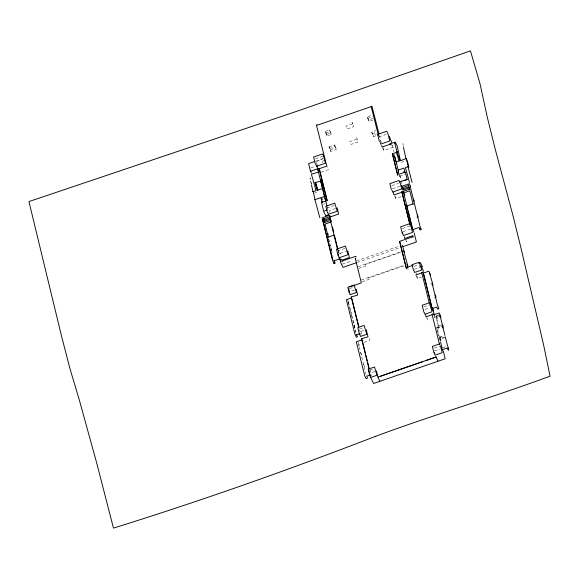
<?xml version="1.0" encoding="UTF-8"?>
<svg xmlns="http://www.w3.org/2000/svg" width="579" height="579" viewBox="0 0 579 579"><rect width="100%" height="100%" fill="white"/><g stroke="black" fill="none" stroke-linecap="round" stroke-linejoin="round"><path stroke-width="0.43" stroke-dasharray="2.9 2.17" d="M322.279 162.598L323.415 160.303M316.641 161.584L322.966 158.726M315.664 161.186L322.937 158.588M325.26 131.447L329.538 129.971L330.985 132.895L331.354 134.408L327.084 135.884L325.26 131.447L327.084 135.884M373.194 119.962L369.062 121.387L367.202 116.878L372.159 115.163M325.63 132.96L329.907 131.484L331.354 134.408M367.578 118.391L372.536 116.676M326.708 134.371L330.985 132.895M367.202 116.878L368.693 119.875L372.818 118.449M328.988 146.871L334.561 144.945L335.958 147.768L336.377 149.462L330.804 151.387L328.988 146.871L330.804 151.387M375.966 135.79L373.556 136.622L371.711 132.063L375.735 130.673M372.131 133.756L376.155 132.367M329.408 148.564L334.98 146.639L336.377 149.462M330.385 149.693L335.958 147.768M371.711 132.063L373.137 134.929L376.35 133.821M315.454 158.834L323.567 156.033M378.869 136.941L386.352 134.357M310.749 167.939L314.665 166.586M321.215 172.151L328.517 169.625L327.721 166.426M382.422 147.717L383.819 150.533L394.639 146.798M402.796 143.983L402.977 143.657L403.462 147.247M401.24 162.373L405.466 160.911M314.535 193.147L316.699 192.402M399.72 176.262L405.466 174.272M323.444 204.264L325.123 203.678M326.788 208.129L334.09 205.61M391.845 185.671L398.497 183.377M335.458 208.491L329.603 210.51L330.037 212.269M392.432 188.819L399.648 186.329M394.646 196.368L395.696 198.474L401.515 196.469M337.441 250.989L345.525 248.203M402.463 228.539L409.946 225.955M338.592 253.32L339.96 252.849L340.857 255.925M340.228 253.385L346.083 251.366M403.049 231.694L410.265 229.204M342.247 264.162L351.178 261.078M356.541 260.868L399.72 245.959M357.301 262.417L399.351 247.899M357.974 266.745L401.153 251.836M358.777 268.374L365.993 265.884L365.074 263.568L365.298 264.473L400.342 252.372L401.037 253.783M361.231 280.012L403.563 265.399M362.099 281.778L369.105 279.353L368.237 277.146L368.468 278.079L403.932 265.841L404.562 267.114M349.455 288.66L353.407 287.3M413.884 266.412L418.675 264.762M354.536 289.884L351.127 291.063L350.794 290.39M414.347 269.235L419.941 267.303M416.127 275.72L417.517 278.535L421.512 277.153M353.899 327.128L354.876 326.795L351.048 313.181M359.479 329.096L364.213 327.461M423.9 306.856L429.495 304.923M360.84 331.282L364.748 330.254M425.116 309.41L429.64 307.847M439.28 315.085L439.041 314.607L439.374 315.96L436.812 316.843L436.472 315.497L438.404 314.831M439.128 315.396L435.842 316.525L438.057 325.485L439.106 327.605L436.892 318.645L435.842 316.525L436.349 317.56L437.044 317.314M364.242 342.269L369.764 340.365L368.982 337.202M436.892 318.645L437.586 318.407L436.472 315.497M358.025 345.989L359.378 345.518L358.061 342.138L366.268 375.105M441.791 324.812L437.29 326.361L437.695 327.975L442.197 326.426M437.688 332.556L436.494 327.714L441.784 325.89M439.613 327.432L438.086 327.96L438.484 329.574L437.565 329.892L436.494 327.714M438.889 337.398L443.427 335.827M444.752 337.514L440.633 338.939L440.243 337.354L444.361 335.929M440.286 339.822L440.959 339.591L440.293 339.83L439.743 338.729L444.506 337.087M369.684 370.292L374.418 368.664M434.112 348.051L440.496 345.844M442.588 347.805L446.894 346.314M374.953 371.45L371.182 372.753L371.001 372.391M434.568 350.867L439.845 349.05M439.743 338.729L440.865 340.98L441.531 340.749L440.243 337.354M391.042 143.512L392.96 147.377M399.09 174.988L400.516 177.876M381.691 142.637L380.2 139.626L380.844 142.065M430.841 283.442L431.514 284.796M405.778 240.574L406.472 241.986L406.053 240.292M434.315 316.329L435.053 317.82L434.663 316.243M407.71 268.424L408.267 269.561M439.396 338.418L439.968 339.576M426.477 317.487L427.867 320.303L427.28 317.929M316.38 162.627L317.444 164.783M330.689 247.045L332.049 250.548M347.784 300.204L349.151 303.685M360.637 352.445L361.853 355.492M363.518 364.068L364.748 367.18M392.367 144.974L394.031 151.705M399.865 175.249L401.109 180.286M401.312 181.089L402.108 184.303M437.565 329.892L440.373 341.255M437.89 333.366L438.491 335.784M419.348 265.399L419.688 266.789M416.084 272.752L416.699 275.228M416.909 276.06L417.517 278.535M383.023 147.334L383.819 150.533M395.044 195.847L395.696 198.474M379.39 135.421L380.664 140.567M373.137 134.929L373.556 136.622M368.693 119.875L369.062 121.387M334.561 144.945L334.98 146.639M329.538 129.971L329.907 131.484M360.97 331.557L361.759 334.72M370.162 369.641L371.682 375.757M359.624 329.958L360.051 331.687M338.194 250.114L339.251 254.398M338.15 250.461L338.997 253.884M327.193 206.906L328.206 210.995M351.96 315.027L348.218 301.804M353.986 324.993L355.781 332.252M348.211 301.941L350.143 309.736M350.36 310.605L355.723 332.266M328.64 238.765L329.871 243.73M330.073 244.562L330.486 246.213M331.463 250.179L333.091 256.758M328.575 238.924L329.444 242.435M329.661 243.31L331.839 252.082M311.538 184.223L310.098 178.383L310.431 177.999L309.989 178.151L311.27 184.013M352.423 123.906L345.895 126.164L347.262 128.922L353.791 126.663L352.054 122.393L352.423 123.906M356.961 139.126L349.694 141.638L351.062 144.395L358.329 141.884L356.541 137.433L356.961 139.126"/><path stroke-width="0.87" d="M397.085 152.161L397.607 151.575C395.515 152.617 400.871 158.66 399.64 160.796L396.195 162.214L393.575 153.377L397.085 152.161L394.697 142.875L394.871 143.23M321.642 197.497L325.094 196.18M325.499 198.684L325.861 201.195L321.49 202.295L323.842 211.813L325.76 215.678L328.235 214.823M371.262 106.587L317.567 125.129L317.299 124.572L316.423 124.876L326.773 166.108L319.246 168.706L319.051 168.308L311.118 171.051L310.409 170.87L308.607 163.618L314.882 161.454M389.913 143.896L390.232 144.83L389.913 143.896L395.247 142.058L397.165 145.93L400.436 160.759L406.255 158.487L408.311 166.593L405.423 167.592L409.505 182.588M390.087 144.251L382.075 147.015L381.662 145.365M403.462 147.247L405.966 158.61L407.16 160.325M322.257 202.693L320.889 197.62L314.969 199.668L313.203 191.483M312.913 191.577L315.888 190.795L314.701 185.28M317.9 190.1L315.758 182.696L315.005 182.551L317.335 190.296L323.06 188.32M314.867 199.458L319.84 217.726M404.612 172.339L403.838 172.195L404.012 172.542L403.78 171.977L404.381 171.775L404.612 172.339L398.772 174.351L398.186 170.088L403.932 168.105L404.895 171.963M325.861 201.195L326.99 206.095M399.358 182.001L407.095 179.331M403.961 180.822L406.436 179.968M324.399 210.995L327.135 210.047M401.877 186.264L409.259 183.717L410.699 186.633M402.333 187.61L408.586 185.446L408.333 184.94L408.803 186.836L402.55 188.993M403.15 191.41L409.505 189.217L409.049 187.379L409.302 187.886L402.948 190.086L402.803 189.507M337.477 248.956L329.458 216.597L330.855 216.112L331.123 216.647L338.65 214.049L337.13 207.912M329.9 216.64L323.647 218.797L324.551 222.271M409.975 224.905L401.783 191.808L402.904 191.425L404.837 195.318M409.737 223.545L401.964 192.192L393.952 194.957L393.3 192.329M323.864 220.179L330.117 218.022L330.262 218.601M324.153 221.308L330.493 219.115M323.827 222.097L324.913 221.721M324.356 222.64L330.718 220.44L330.971 220.954L330.66 219.723M331.195 221.952L325.058 224.066L328.228 237.115M412.494 229.139L406.769 206.023L412.921 203.895M328.177 237.173L334.336 235.052M417.097 217.161L418.176 216.792L416.815 213.289L413.326 199.219M338.245 254.391L339.084 257.778L348.015 254.695L345.41 246.061L336.486 249.144L338.165 255.911M408.079 210.814L412.747 229.646L419.051 227.475L420.245 229.877L421.324 229.508L420.028 226.295L417.177 214.78M334.011 260.854L340.314 258.675M329.646 216.126L329.437 215.294L322.054 217.842L332.679 260.716L334.119 263.633L335.198 263.257L333.909 260.051M412.885 236.775L399.553 241.378L406.494 268.888L399.807 241.892M356.65 262.642L343.036 267.339L340.959 263.156L340.17 259.971L341.574 259.486L341.907 260.159L349.434 257.561L347.755 250.787M403.201 246.567L416.402 242.008L414.188 233.062M349.564 286.989L361.347 282.914L355.231 258.227L355.651 259.081M407.146 267.288L412.95 265.291M418.747 263.286L420.405 262.714L422.402 266.745M358.741 327.309L351.229 296.984L357.67 295.073L356.244 289.297M415.78 275.018L421.809 272.933L429.177 302.687M421.809 272.933L421.57 272.456L422.728 272.058L423.249 273.107L428.858 271.167L430.559 275.076M434.829 297.49L436.009 297.085L434.677 293.712L432.028 283.037M423.654 273.932L432.245 308.593L436.675 307.065L437.724 309.179L438.904 308.773L437.463 305.053L434.967 294.972M356.367 334.865L359.957 333.627M369.105 369.243L361.528 338.657L368.02 336.848L366.261 329.733M439.627 316.431L440.46 316.134M440.17 317.516L441.003 317.227L439.193 312.906L433.577 314.846L433.092 313.861L431.934 314.259L432.158 314.701L426.122 316.785L425.536 314.411M439.541 343.912L432.354 346.394L434.055 353.248M442.993 349.441L447.299 347.95L448.421 350.208L448.016 348.565M366.507 376.227L370.198 374.946M368.895 370.567L370.596 377.421L376.907 375.243L374.519 366.992L368.201 369.17L369.901 376.024M425.84 360.565L436.096 357.026L377.993 377.088M380.555 376.205L422.424 361.745M396.948 151.959L396.412 152.139L398.974 160.774M321.49 202.295L322.358 202.404L322.127 201.868M315.758 182.696L315.048 182.66L320.918 180.916L322.105 185.027M389.254 136.297L391.766 142.572M405.517 172.622L405.329 172.202L407.261 179.678M401.399 185.316L402.123 186.778M402.521 187.582L403.317 189.181M401.783 191.808L401.964 192.192M406.769 206.023L407.023 206.529M412.009 228.155L413.942 232.056M421.28 266.246L423.539 271.327M443.224 326.187L442.168 324.066L439.953 315.106M431.312 306.711L433.295 310.706L432.245 308.593M448.711 348.326L447.589 346.076L445.294 336.812M441.538 347.943L443.5 351.909L445.2 358.756L373.593 383.479L370.596 377.421M438.014 361.238L435.944 356.722M317.632 168.757L318.805 172.043L311.401 174.199L314.368 184.621M320.998 180.887L320.665 180.214L322.148 185.063M356.157 256.96L355.824 256.294L341.965 261.078L342.298 261.744M310.409 170.87L311.372 172.817M329.458 216.597L330.37 218.536M323.784 218.782L324.58 220.389M339.084 257.778L340.865 261.368M351.229 296.984L351.677 297.896L346.401 299.719L354.985 334.38L356.411 337.253L357.388 336.92L356.483 334.459M361.528 338.657L362.092 339.801L356.309 341.798L364.756 375.887L366.109 378.63L367.47 378.159L367.151 376.9M379.904 381.3L378.015 377.479L376.466 370.929M313.015 191.787L311.451 184.853M407.934 166.535L412.082 182.378M407.377 161.201L408.89 167.331M414.311 201.203L412.979 197.823L410.048 185.982M419.949 228.676L420.245 229.877M409.302 187.886L409.708 189.746M413.174 204.409L409.802 190.788L403.65 192.916L407.659 209.099M433.034 285.063L429.56 273.064M442.544 325.63L444.94 335.306M442.588 326.411L442.986 328.025M432.651 308.108L434.467 315.454M394.95 157.01L398.569 171.63M440.583 342.095L442.038 347.993M423.249 273.107L431.833 307.76M440.496 345.844L442.197 352.698L435.01 355.18L434.373 352.611M392.446 153.768L397.78 175.292M413.138 237.289L412.747 235.696L404.728 238.461L404.308 236.775M392.272 153.413L397.607 174.945M432.318 315.367L439.562 344.599M414.108 270.82L414.521 272.47L421.707 269.988L419.283 262.222L412.096 264.697L413.529 270.48M424.472 312.66L424.863 314.238L432.05 311.763L429.379 302.803L422.192 305.285L423.951 312.399M378.963 133.706L371.906 106.152L371.168 106.406L378.405 135.428M380.258 142.55L380.656 144.149L389.797 140.994L388.01 133.785L386.75 131.245L377.609 134.4L379.397 141.609M392.099 190.339L392.533 192.09L401.674 188.935L400.154 182.798L399.011 180.489L389.87 183.644L391.39 189.782M402.47 232.215L403.31 235.602L412.458 232.447L410.779 225.672L409.78 223.653L400.639 226.816L402.311 233.583M404.497 252.589L402.26 245.083M407.819 265.985L403.693 250.96M406.95 264.227L407.891 268.041M362.309 340.676L365.559 353.783M365.993 355.535L367.289 360.775M367.723 362.526L369.026 367.774M351.894 298.764L358.763 326.491M319.246 168.706L327.186 200.739L319.051 168.308M348.667 288.935L350.1 294.711L356.411 292.533L354.138 285.042L347.827 287.227L349.253 293.003M359.668 333.323L360.449 336.479L366.76 334.3L364.133 325.434L357.822 327.613L359.581 334.727M332.462 227.055L333.721 232.165M330.718 220.44L330.956 221.431M334.546 235.906L337.941 249.607M320.361 179.316L325.688 200.848M316.829 165.529L325.586 200.819M316.033 164.726L316.431 166.325L325.355 163.242L323.567 156.033L322.546 153.963L313.615 157.047L315.403 164.255M327.873 212.515L328.307 214.266L337.231 211.183L334.792 203.178L325.861 206.262L327.381 212.399M321.852 198.344L322.271 200.03M327.844 233.569L328.192 234.958M323.596 218.811L324.001 220.461M324.204 221.287L324.457 222.531M333.822 262.432L334.119 263.633M322.843 220.107L325.782 231.955M326.129 233.344L329.61 247.414M329.972 248.905L332.621 259.595M316.047 184.882L317.335 190.296M375.793 436.248C289.334 469.569 201.955 500.574 113.47 528.106L96.65 462.831L79.2 399.553L69.987 368.751L61.425 335.711L28.95 201.557L294.892 111.942L470.459 50.894L480.063 83.933L487.178 116.763L495.32 149.606L513.023 215.779L521.1 248.543L543.652 345.156L550.05 376.147C492.432 397.534 433.403 414.832 375.793 436.248"/></g></svg>
